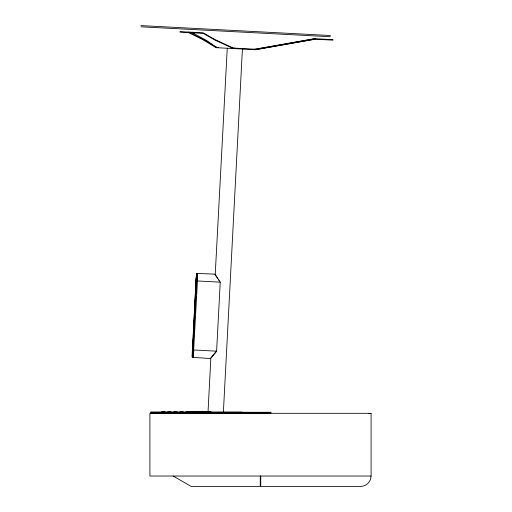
<?xml version="1.0" encoding="UTF-8"?>
<svg xmlns="http://www.w3.org/2000/svg" width="512" height="512" viewBox="0 0 512 512"><rect width="100%" height="100%" fill="white"/><g stroke="black" fill="none" stroke-linecap="round" stroke-linejoin="round"><path stroke-width="0.77" d="M193.958 322.394L194.17 322.995L194.067 321.53L194.01 322.854M193.965 321.587L194.08 322.49M194.074 322.694L194.24 321.549L194.163 322.611M194.074 321.645L194.061 321.549M196.077 280L196.589 273.536L192.582 355.686L192.794 354.016M196.41 280.89L196.512 275.027L196.064 280.832M193.984 321.786L194.003 322.336M197.574 278.79L197.562 273.542M192.339 351.462L192.288 355.718L192.531 353.997M194.15 322.01L194.24 322.81L194.304 322.355M218.406 47.661L218.426 47.277M196.16 277.786L192.301 355.693L192.57 353.101M192.365 350.918L195.981 280.826M194.259 322.413L194.272 322.074M196.403 280.365L196.525 275.053L196.256 277.67M192.371 349.85L192.224 357.19L192.672 351.52M194.118 322.566L194.259 322.349M197.523 279.859L193.222 357.606L193.178 357.286M195.859 293.338L195.456 295.546M195.75 290.464L196.096 288.243M192.621 353.094L196.32 280.838M193.267 345.958L192.998 350.982M193.517 341.203L193.805 335.648M194.01 331.68L194.304 326.125M194.509 322.163L194.803 316.608M195.053 311.846L195.341 306.291M195.552 302.323L195.84 296.774M196.09 292.013L196.339 287.251M196.589 282.49L196.8 275.085L196.589 276.762M255.418 49.709L216.083 47.674L216.109 47.155L207.494 41.645L188.755 32.109A1.05 0.659 -81.7 0 0 188.608 32.077M208.006 412.269L210.848 357.978M215.2 274.957L227.251 48.256M218.778 279.91L220.237 282.144L216.608 351.162L210.419 358.509L193.184 357.408M223.379 412.269L242.419 49.05M242.502 49.056L242.522 48.71M243.354 49.101L243.379 48.582M192.749 351.014L192.813 349.92M193.946 322.534L194.157 323.021M196.64 275.827L196.947 273.21L192.531 357.574L192.486 357.248M255.494 49.338L314.829 38.72A1.056 1.05 87.6 0 1 315.066 38.701L314.835 38.694M193.286 357.427L193.856 349.978L216.621 351.168L211.603 357.184M265.35 47.878L255.04 49.69A1.043 1.043 0 0 1 254.81 49.702M266.086 47.75L314.618 39.2L332.973 40.16M315.04 39.219L255.488 49.728M254.835 49.184L314.47 38.701A1.05 1.03 -62 0 1 314.701 38.688L332.998 39.642M255.398 49.216L232.653 48.019M188.954 411.578L210.707 411.578M162.01 411.923L164.762 411.923M168.058 411.923L170.81 411.923M174.106 411.923L176.858 411.923M180.154 411.923L182.906 411.923M186.202 411.923L211.046 411.923M161.491 412.07L165.28 412.07M167.539 412.07L171.328 412.07M173.587 412.07L177.376 412.07M179.635 412.07L183.424 412.07M185.683 412.07L188.685 412.07M150.426 412.096L188.838 412.096M210.31 412.096L242.067 412.096M271.034 412.269L151.686 412.269L151.686 412.96L271.034 412.96M150.426 412.96L151.469 412.96L151.469 412.096M220.237 282.144L197.466 280.954L197.581 273.427L214.835 274.144L219.027 280.314M195.443 300.653L195.334 298.413M193.901 330.118L193.818 332.352M193.549 337.446L193.408 335.2M193.402 340.307L192.992 342.515M140.979 25.6L330.419 35.526M140.915 26.81L330.355 36.736M180.032 31.629L203.162 32.838A1.05 0.378 88.8 0 1 203.245 32.87L214.899 39.501L233.357 48.058M180.006 32.147L203.149 33.363L214.822 40.006L233.325 48.576A1.043 0.544 -87.6 0 1 233.242 48.544L233.325 48.576M216.109 47.155L217.043 47.2M216.858 47.712L206.432 40.371L192.57 32.806M188.582 32.595L202.368 39.354L216.064 47.667A1.043 0.493 -86.4 0 1 215.974 47.642M368.934 413.306L369.37 413.421M194.605 33.267L192.691 32.314A1.056 0.602 -87.4 0 0 192.557 32.282M173.165 476.032L191.117 486.4L260.237 486.4L260.237 476.032M215.206 274.714L217.638 278.214M260.755 476.032L260.755 486.4L360.64 486.4A10.368 10.368 0 0 0 371.008 476.032M165.53 412.269L165.53 412.96M198.848 32.614A1.05 0.448 -86.5 0 1 198.95 32.646M192.659 350.925L192.608 352.006L192.704 349.862L192.659 350.925M234.778 48.134L234.758 48.48L234.778 48.134M371.085 413.306L149.907 413.306L149.907 476.032L371.085 476.032L371.085 413.306"/></g></svg>
